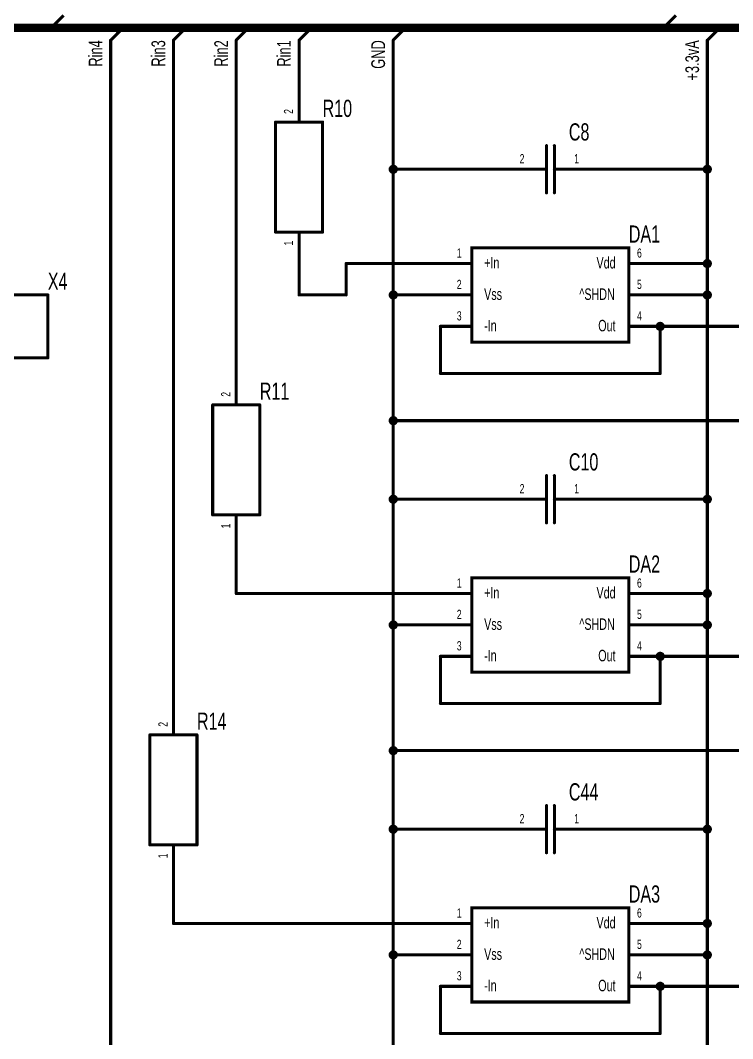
# Model space of a CAD drawing. Extents: x -4.5 to 18.4, y -0.7 to 15.5.
# Drawn here: x 3.612 to 5.881, y 2.314 to 5.554 of the extents above; entities that cross this region are included whole.
import ezdxf
from ezdxf.enums import TextEntityAlignment as Align

# ---------------------------------------------------------------- set-up
doc = ezdxf.new("R2010")
doc.units = 0
doc.header["$MEASUREMENT"] = 0
for name, color, linetype in [('Bus', 180, 'Continuous'), ('Element', 253, 'Continuous'), ('Net', 50, 'Continuous'), ('Pin', 50, 'Continuous')]:
    doc.layers.add(name, color=color, linetype=linetype)

msp = doc.modelspace()

# ---------------------------------------------------------------- linework, layer by layer
at = {"layer": 'Bus', "linetype": 'Continuous', "const_width": 0.0262}
msp.add_lwpolyline([(1, 5.5304), (7.55, 5.5304)], dxfattribs=at)
at = {"layer": 'Element', "linetype": 'Continuous', "const_width": 0.0049}
for points in [[(4.4225, 5.2304, 1), (4.4275, 5.2304, 1), (4.4225, 5.2304, 1)], [(4.4225, 5.2304, 1), (4.4275, 5.2304, 1), (4.4225, 5.2304, 1)], [(4.5725, 5.2304, 1), (4.5775, 5.2304, 1), (4.5725, 5.2304, 1)], [(4.5725, 5.2304, 1), (4.5775, 5.2304, 1), (4.5725, 5.2304, 1)], [(5.2855, 5.1554, 1), (5.2905, 5.1554, 1), (5.2855, 5.1554, 1)], [(5.3105, 5.1554, 1), (5.3155, 5.1554, 1), (5.3105, 5.1554, 1)], [(5.2475, 5.0804, 1), (5.2525, 5.0804, 1), (5.2475, 5.0804, 1)], [(5.2855, 5.0804, 1), (5.2905, 5.0804, 1), (5.2855, 5.0804, 1)], [(5.3105, 5.0804, 1), (5.3155, 5.0804, 1), (5.3105, 5.0804, 1)], [(5.3475, 5.0804, 1), (5.3525, 5.0804, 1), (5.3475, 5.0804, 1)], [(5.2855, 5.0054, 1), (5.2905, 5.0054, 1), (5.2855, 5.0054, 1)], [(5.3105, 5.0054, 1), (5.3155, 5.0054, 1), (5.3105, 5.0054, 1)], [(4.4225, 4.8804, 1), (4.4275, 4.8804, 1), (4.4225, 4.8804, 1)], [(4.4225, 4.8804, 1), (4.4275, 4.8804, 1), (4.4225, 4.8804, 1)], [(4.5725, 4.8804, 1), (4.5775, 4.8804, 1), (4.5725, 4.8804, 1)], [(4.5725, 4.8804, 1), (4.5775, 4.8804, 1), (4.5725, 4.8804, 1)], [(3.6975, 4.6804, 1), (3.7025, 4.6804, 1), (3.6975, 4.6804, 1)], [(3.6975, 4.6804, 1), (3.7025, 4.6804, 1), (3.6975, 4.6804, 1)], [(3.6975, 4.4804, 1), (3.7025, 4.4804, 1), (3.6975, 4.4804, 1)], [(3.6975, 4.4804, 1), (3.7025, 4.4804, 1), (3.6975, 4.4804, 1)], [(4.2225, 4.3304, 1), (4.2275, 4.3304, 1), (4.2225, 4.3304, 1)], [(4.2225, 4.3304, 1), (4.2275, 4.3304, 1), (4.2225, 4.3304, 1)], [(4.3725, 4.3304, 1), (4.3775, 4.3304, 1), (4.3725, 4.3304, 1)], [(4.3725, 4.3304, 1), (4.3775, 4.3304, 1), (4.3725, 4.3304, 1)], [(5.2855, 4.1054, 1), (5.2905, 4.1054, 1), (5.2855, 4.1054, 1)], [(5.3105, 4.1054, 1), (5.3155, 4.1054, 1), (5.3105, 4.1054, 1)], [(5.2475, 4.0304, 1), (5.2525, 4.0304, 1), (5.2475, 4.0304, 1)], [(5.2855, 4.0304, 1), (5.2905, 4.0304, 1), (5.2855, 4.0304, 1)], [(5.3105, 4.0304, 1), (5.3155, 4.0304, 1), (5.3105, 4.0304, 1)], [(5.3475, 4.0304, 1), (5.3525, 4.0304, 1), (5.3475, 4.0304, 1)], [(4.2225, 3.9804, 1), (4.2275, 3.9804, 1), (4.2225, 3.9804, 1)], [(4.2225, 3.9804, 1), (4.2275, 3.9804, 1), (4.2225, 3.9804, 1)], [(4.3725, 3.9804, 1), (4.3775, 3.9804, 1), (4.3725, 3.9804, 1)], [(4.3725, 3.9804, 1), (4.3775, 3.9804, 1), (4.3725, 3.9804, 1)], [(5.2855, 3.9554, 1), (5.2905, 3.9554, 1), (5.2855, 3.9554, 1)], [(5.3105, 3.9554, 1), (5.3155, 3.9554, 1), (5.3105, 3.9554, 1)], [(4.0225, 3.2804, 1), (4.0275, 3.2804, 1), (4.0225, 3.2804, 1)], [(4.0225, 3.2804, 1), (4.0275, 3.2804, 1), (4.0225, 3.2804, 1)], [(4.1725, 3.2804, 1), (4.1775, 3.2804, 1), (4.1725, 3.2804, 1)], [(4.1725, 3.2804, 1), (4.1775, 3.2804, 1), (4.1725, 3.2804, 1)], [(5.2855, 3.0554, 1), (5.2905, 3.0554, 1), (5.2855, 3.0554, 1)], [(5.3105, 3.0554, 1), (5.3155, 3.0554, 1), (5.3105, 3.0554, 1)], [(5.2475, 2.9804, 1), (5.2525, 2.9804, 1), (5.2475, 2.9804, 1)], [(5.2855, 2.9804, 1), (5.2905, 2.9804, 1), (5.2855, 2.9804, 1)], [(5.3105, 2.9804, 1), (5.3155, 2.9804, 1), (5.3105, 2.9804, 1)], [(5.3475, 2.9804, 1), (5.3525, 2.9804, 1), (5.3475, 2.9804, 1)], [(4.0225, 2.9304, 1), (4.0275, 2.9304, 1), (4.0225, 2.9304, 1)], [(4.0225, 2.9304, 1), (4.0275, 2.9304, 1), (4.0225, 2.9304, 1)], [(4.1725, 2.9304, 1), (4.1775, 2.9304, 1), (4.1725, 2.9304, 1)], [(4.1725, 2.9304, 1), (4.1775, 2.9304, 1), (4.1725, 2.9304, 1)], [(5.2855, 2.9054, 1), (5.2905, 2.9054, 1), (5.2855, 2.9054, 1)], [(5.3105, 2.9054, 1), (5.3155, 2.9054, 1), (5.3105, 2.9054, 1)]]:
    msp.add_lwpolyline(points, format="xyb", dxfattribs=at)
at = {"layer": 'Element', "linetype": 'Continuous', "const_width": 0.0098}
for points in [[(4.425, 5.2304), (4.425, 4.8804)], [(4.425, 5.2304), (4.575, 5.2304)], [(4.575, 5.2304), (4.575, 4.8804)], [(5.288, 5.1554), (5.288, 5.0054)], [(5.313, 5.1554), (5.313, 5.0054)], [(5.288, 5.0804), (5.25, 5.0804)], [(5.35, 5.0804), (5.313, 5.0804)], [(4.575, 4.8804), (4.425, 4.8804)], [(5.05, 4.8304), (5.55, 4.8304), (5.55, 4.5304), (5.05, 4.5304), (5.05, 4.8304)], [(3.7, 4.6804), (3.3, 4.6804)], [(3.7, 4.4804), (3.7, 4.6804)], [(3.3, 4.4804), (3.7, 4.4804)], [(4.225, 4.3304), (4.225, 3.9804)], [(4.225, 4.3304), (4.375, 4.3304)], [(4.375, 4.3304), (4.375, 3.9804)], [(5.288, 4.1054), (5.288, 3.9554)], [(5.313, 4.1054), (5.313, 3.9554)], [(5.288, 4.0304), (5.25, 4.0304)], [(5.35, 4.0304), (5.313, 4.0304)], [(4.375, 3.9804), (4.225, 3.9804)], [(5.05, 3.7804), (5.55, 3.7804), (5.55, 3.4804), (5.05, 3.4804), (5.05, 3.7804)], [(4.025, 3.2804), (4.025, 2.9304)], [(4.025, 3.2804), (4.175, 3.2804)], [(4.175, 3.2804), (4.175, 2.9304)], [(5.288, 3.0554), (5.288, 2.9054)], [(5.313, 3.0554), (5.313, 2.9054)], [(5.288, 2.9804), (5.25, 2.9804)], [(5.35, 2.9804), (5.313, 2.9804)], [(4.175, 2.9304), (4.025, 2.9304)], [(5.05, 2.7304), (5.55, 2.7304), (5.55, 2.4304), (5.05, 2.4304), (5.05, 2.7304)]]:
    msp.add_lwpolyline(points, dxfattribs=at)
at = {"layer": 'Net', "linetype": 'Continuous', "const_width": 0.0098}
for points in [[(3.75, 5.5697), (3.7106, 5.5304)], [(5.7, 5.5697), (5.6606, 5.5304)], [(3.9, 5.491), (3.9394, 5.5304)], [(4.1, 5.491), (4.1394, 5.5304)], [(4.3, 5.491), (4.3394, 5.5304)], [(4.5, 5.491), (4.5394, 5.5304)], [(4.8, 5.491), (4.8394, 5.5304)], [(5.8, 5.491), (5.8394, 5.5304)], [(3.9, 2.3804), (3.9, 5.491)], [(4.1, 3.4304), (4.1, 5.491)], [(4.3, 4.4804), (4.3, 5.491)], [(4.5, 5.3804), (4.5, 5.491)], [(4.8, 4.6804), (4.8, 5.491)], [(5.8, 5.0804), (5.8, 5.491)], [(4.7902, 5.0804), (4.7906, 5.0773), (4.792, 5.0746), (4.7942, 5.0724), (4.797, 5.071), (4.8, 5.0705), (4.803, 5.071), (4.8058, 5.0724), (4.808, 5.0746), (4.8094, 5.0773), (4.8098, 5.0804), (4.8094, 5.0834), (4.808, 5.0861), (4.8058, 5.0883), (4.803, 5.0897), (4.8, 5.0902), (4.797, 5.0897), (4.7942, 5.0883), (4.792, 5.0861), (4.7906, 5.0834), (4.7902, 5.0804)], [(5.7902, 5.0804), (5.7906, 5.0773), (5.792, 5.0746), (5.7942, 5.0724), (5.797, 5.071), (5.8, 5.0705), (5.803, 5.071), (5.8058, 5.0724), (5.808, 5.0746), (5.8094, 5.0773), (5.8098, 5.0804), (5.8094, 5.0834), (5.808, 5.0861), (5.8058, 5.0883), (5.803, 5.0897), (5.8, 5.0902), (5.797, 5.0897), (5.7942, 5.0883), (5.792, 5.0861), (5.7906, 5.0834), (5.7902, 5.0804)], [(5.1, 5.0804), (4.8, 5.0804)], [(5.8, 5.0804), (5.5, 5.0804)], [(5.8, 4.7804), (5.8, 5.0804)], [(4.95, 4.7804), (4.65, 4.7804)], [(4.65, 4.7804), (4.65, 4.6804)], [(5.8, 4.7804), (5.65, 4.7804)], [(5.7902, 4.7804), (5.7906, 4.7773), (5.792, 4.7746), (5.7942, 4.7724), (5.797, 4.771), (5.8, 4.7705), (5.803, 4.771), (5.8058, 4.7724), (5.808, 4.7746), (5.8094, 4.7773), (5.8098, 4.7804), (5.8094, 4.7834), (5.808, 4.7861), (5.8058, 4.7883), (5.803, 4.7897), (5.8, 4.7902), (5.797, 4.7897), (5.7942, 4.7883), (5.792, 4.7861), (5.7906, 4.7834), (5.7902, 4.7804)], [(5.8, 4.6804), (5.8, 4.7804)], [(4.5, 4.6804), (4.5, 4.7304)], [(4.65, 4.6804), (4.5, 4.6804)], [(4.7902, 4.6804), (4.7906, 4.6773), (4.792, 4.6746), (4.7942, 4.6724), (4.797, 4.671), (4.8, 4.6705), (4.803, 4.671), (4.8058, 4.6724), (4.808, 4.6746), (4.8094, 4.6773), (4.8098, 4.6804), (4.8094, 4.6834), (4.808, 4.6861), (4.8058, 4.6883), (4.803, 4.6897), (4.8, 4.6902), (4.797, 4.6897), (4.7942, 4.6883), (4.792, 4.6861), (4.7906, 4.6834), (4.7902, 4.6804)], [(4.95, 4.6804), (4.8, 4.6804)], [(4.8, 4.2804), (4.8, 4.6804)], [(5.65, 4.6804), (5.8, 4.6804)], [(5.7902, 4.6804), (5.7906, 4.6773), (5.792, 4.6746), (5.7942, 4.6724), (5.797, 4.671), (5.8, 4.6705), (5.803, 4.671), (5.8058, 4.6724), (5.808, 4.6746), (5.8094, 4.6773), (5.8098, 4.6804), (5.8094, 4.6834), (5.808, 4.6861), (5.8058, 4.6883), (5.803, 4.6897), (5.8, 4.6902), (5.797, 4.6897), (5.7942, 4.6883), (5.792, 4.6861), (5.7906, 4.6834), (5.7902, 4.6804)], [(5.8, 4.6804), (5.8, 4.0304)], [(4.95, 4.5804), (4.95, 4.4304)], [(5.6402, 4.5804), (5.6406, 4.5773), (5.642, 4.5746), (5.6442, 4.5724), (5.647, 4.571), (5.65, 4.5705), (5.653, 4.571), (5.6558, 4.5724), (5.658, 4.5746), (5.6594, 4.5773), (5.6598, 4.5804), (5.6594, 4.5834), (5.658, 4.5861), (5.6558, 4.5883), (5.653, 4.5897), (5.65, 4.5902), (5.647, 4.5897), (5.6442, 4.5883), (5.642, 4.5861), (5.6406, 4.5834), (5.6402, 4.5804)], [(5.65, 4.5804), (5.95, 4.5804)], [(5.65, 4.4304), (5.65, 4.5804)], [(4.95, 4.4304), (5.65, 4.4304)], [(4.7902, 4.2804), (4.7906, 4.2773), (4.792, 4.2746), (4.7942, 4.2724), (4.797, 4.271), (4.8, 4.2705), (4.803, 4.271), (4.8058, 4.2724), (4.808, 4.2746), (4.8094, 4.2773), (4.8098, 4.2804), (4.8094, 4.2834), (4.808, 4.2861), (4.8058, 4.2883), (4.803, 4.2897), (4.8, 4.2902), (4.797, 4.2897), (4.7942, 4.2883), (4.792, 4.2861), (4.7906, 4.2834), (4.7902, 4.2804)], [(6.65, 4.2804), (4.8, 4.2804)], [(4.8, 3.6304), (4.8, 4.2804)], [(4.7902, 4.0304), (4.7906, 4.0273), (4.792, 4.0246), (4.7942, 4.0224), (4.797, 4.021), (4.8, 4.0205), (4.803, 4.021), (4.8058, 4.0224), (4.808, 4.0246), (4.8094, 4.0273), (4.8098, 4.0304), (4.8094, 4.0334), (4.808, 4.0361), (4.8058, 4.0383), (4.803, 4.0397), (4.8, 4.0402), (4.797, 4.0397), (4.7942, 4.0383), (4.792, 4.0361), (4.7906, 4.0334), (4.7902, 4.0304)], [(5.1, 4.0304), (4.8, 4.0304)], [(5.8, 4.0304), (5.5, 4.0304)], [(5.7902, 4.0304), (5.7906, 4.0273), (5.792, 4.0246), (5.7942, 4.0224), (5.797, 4.021), (5.8, 4.0205), (5.803, 4.021), (5.8058, 4.0224), (5.808, 4.0246), (5.8094, 4.0273), (5.8098, 4.0304), (5.8094, 4.0334), (5.808, 4.0361), (5.8058, 4.0383), (5.803, 4.0397), (5.8, 4.0402), (5.797, 4.0397), (5.7942, 4.0383), (5.792, 4.0361), (5.7906, 4.0334), (5.7902, 4.0304)], [(5.8, 3.7304), (5.8, 4.0304)], [(4.3, 3.7304), (4.3, 3.8304)], [(4.95, 3.7304), (4.3, 3.7304)], [(5.8, 3.7304), (5.65, 3.7304)], [(5.7902, 3.7304), (5.7906, 3.7273), (5.792, 3.7246), (5.7942, 3.7224), (5.797, 3.721), (5.8, 3.7205), (5.803, 3.721), (5.8058, 3.7224), (5.808, 3.7246), (5.8094, 3.7273), (5.8098, 3.7304), (5.8094, 3.7334), (5.808, 3.7361), (5.8058, 3.7383), (5.803, 3.7397), (5.8, 3.7402), (5.797, 3.7397), (5.7942, 3.7383), (5.792, 3.7361), (5.7906, 3.7334), (5.7902, 3.7304)], [(5.8, 3.6304), (5.8, 3.7304)], [(4.7902, 3.6304), (4.7906, 3.6273), (4.792, 3.6246), (4.7942, 3.6224), (4.797, 3.621), (4.8, 3.6205), (4.803, 3.621), (4.8058, 3.6224), (4.808, 3.6246), (4.8094, 3.6273), (4.8098, 3.6304), (4.8094, 3.6334), (4.808, 3.6361), (4.8058, 3.6383), (4.803, 3.6397), (4.8, 3.6402), (4.797, 3.6397), (4.7942, 3.6383), (4.792, 3.6361), (4.7906, 3.6334), (4.7902, 3.6304)], [(4.95, 3.6304), (4.8, 3.6304)], [(4.8, 3.2304), (4.8, 3.6304)], [(5.65, 3.6304), (5.8, 3.6304)], [(5.7902, 3.6304), (5.7906, 3.6273), (5.792, 3.6246), (5.7942, 3.6224), (5.797, 3.621), (5.8, 3.6205), (5.803, 3.621), (5.8058, 3.6224), (5.808, 3.6246), (5.8094, 3.6273), (5.8098, 3.6304), (5.8094, 3.6334), (5.808, 3.6361), (5.8058, 3.6383), (5.803, 3.6397), (5.8, 3.6402), (5.797, 3.6397), (5.7942, 3.6383), (5.792, 3.6361), (5.7906, 3.6334), (5.7902, 3.6304)], [(5.8, 2.9804), (5.8, 3.6304)], [(4.95, 3.5304), (4.95, 3.3804)], [(5.6402, 3.5304), (5.6406, 3.5273), (5.642, 3.5246), (5.6442, 3.5224), (5.647, 3.521), (5.65, 3.5205), (5.653, 3.521), (5.6558, 3.5224), (5.658, 3.5246), (5.6594, 3.5273), (5.6598, 3.5304), (5.6594, 3.5334), (5.658, 3.5361), (5.6558, 3.5383), (5.653, 3.5397), (5.65, 3.5402), (5.647, 3.5397), (5.6442, 3.5383), (5.642, 3.5361), (5.6406, 3.5334), (5.6402, 3.5304)], [(5.65, 3.5304), (5.95, 3.5304)], [(5.65, 3.3804), (5.65, 3.5304)], [(4.95, 3.3804), (5.65, 3.3804)], [(4.7902, 3.2304), (4.7906, 3.2273), (4.792, 3.2246), (4.7942, 3.2224), (4.797, 3.221), (4.8, 3.2205), (4.803, 3.221), (4.8058, 3.2224), (4.808, 3.2246), (4.8094, 3.2273), (4.8098, 3.2304), (4.8094, 3.2334), (4.808, 3.2361), (4.8058, 3.2383), (4.803, 3.2397), (4.8, 3.2402), (4.797, 3.2397), (4.7942, 3.2383), (4.792, 3.2361), (4.7906, 3.2334), (4.7902, 3.2304)], [(6.65, 3.2304), (4.8, 3.2304)], [(4.8, 2.5804), (4.8, 3.2304)], [(4.7902, 2.9804), (4.7906, 2.9773), (4.792, 2.9746), (4.7942, 2.9724), (4.797, 2.971), (4.8, 2.9705), (4.803, 2.971), (4.8058, 2.9724), (4.808, 2.9746), (4.8094, 2.9773), (4.8098, 2.9804), (4.8094, 2.9834), (4.808, 2.9861), (4.8058, 2.9883), (4.803, 2.9897), (4.8, 2.9902), (4.797, 2.9897), (4.7942, 2.9883), (4.792, 2.9861), (4.7906, 2.9834), (4.7902, 2.9804)], [(5.1, 2.9804), (4.8, 2.9804)], [(5.8, 2.9804), (5.5, 2.9804)], [(5.7902, 2.9804), (5.7906, 2.9773), (5.792, 2.9746), (5.7942, 2.9724), (5.797, 2.971), (5.8, 2.9705), (5.803, 2.971), (5.8058, 2.9724), (5.808, 2.9746), (5.8094, 2.9773), (5.8098, 2.9804), (5.8094, 2.9834), (5.808, 2.9861), (5.8058, 2.9883), (5.803, 2.9897), (5.8, 2.9902), (5.797, 2.9897), (5.7942, 2.9883), (5.792, 2.9861), (5.7906, 2.9834), (5.7902, 2.9804)], [(5.8, 2.6804), (5.8, 2.9804)], [(4.1, 2.6804), (4.1, 2.7804)], [(5.7902, 2.6804), (5.7906, 2.6773), (5.792, 2.6746), (5.7942, 2.6724), (5.797, 2.671), (5.8, 2.6705), (5.803, 2.671), (5.8058, 2.6724), (5.808, 2.6746), (5.8094, 2.6773), (5.8098, 2.6804), (5.8094, 2.6834), (5.808, 2.6861), (5.8058, 2.6883), (5.803, 2.6897), (5.8, 2.6902), (5.797, 2.6897), (5.7942, 2.6883), (5.792, 2.6861), (5.7906, 2.6834), (5.7902, 2.6804)], [(4.95, 2.6804), (4.1, 2.6804)], [(5.8, 2.6804), (5.65, 2.6804)], [(5.8, 2.5804), (5.8, 2.6804)], [(4.7902, 2.5804), (4.7906, 2.5773), (4.792, 2.5746), (4.7942, 2.5724), (4.797, 2.571), (4.8, 2.5705), (4.803, 2.571), (4.8058, 2.5724), (4.808, 2.5746), (4.8094, 2.5773), (4.8098, 2.5804), (4.8094, 2.5834), (4.808, 2.5861), (4.8058, 2.5883), (4.803, 2.5897), (4.8, 2.5902), (4.797, 2.5897), (4.7942, 2.5883), (4.792, 2.5861), (4.7906, 2.5834), (4.7902, 2.5804)], [(5.7902, 2.5804), (5.7906, 2.5773), (5.792, 2.5746), (5.7942, 2.5724), (5.797, 2.571), (5.8, 2.5705), (5.803, 2.571), (5.8058, 2.5724), (5.808, 2.5746), (5.8094, 2.5773), (5.8098, 2.5804), (5.8094, 2.5834), (5.808, 2.5861), (5.8058, 2.5883), (5.803, 2.5897), (5.8, 2.5902), (5.797, 2.5897), (5.7942, 2.5883), (5.792, 2.5861), (5.7906, 2.5834), (5.7902, 2.5804)], [(4.95, 2.5804), (4.8, 2.5804)], [(4.8, 2.1804), (4.8, 2.5804)], [(5.65, 2.5804), (5.8, 2.5804)], [(5.8, 2.5804), (5.8, 1.9304)], [(5.6402, 2.4804), (5.6406, 2.4773), (5.642, 2.4746), (5.6442, 2.4724), (5.647, 2.471), (5.65, 2.4705), (5.653, 2.471), (5.6558, 2.4724), (5.658, 2.4746), (5.6594, 2.4773), (5.6598, 2.4804), (5.6594, 2.4834), (5.658, 2.4861), (5.6558, 2.4883), (5.653, 2.4897), (5.65, 2.4902), (5.647, 2.4897), (5.6442, 2.4883), (5.642, 2.4861), (5.6406, 2.4834), (5.6402, 2.4804)], [(4.95, 2.4804), (4.95, 2.3304)], [(5.65, 2.4804), (5.95, 2.4804)], [(5.65, 2.3304), (5.65, 2.4804)], [(4.95, 2.3304), (5.65, 2.3304)]]:
    msp.add_lwpolyline(points, dxfattribs=at)
at = {"layer": 'Net', "linetype": 'Continuous', "const_width": 0.0049}
for points in [[(3.7082, 5.5304, 1), (3.7131, 5.5304, 1), (3.7082, 5.5304, 1)], [(3.9369, 5.5304, 1), (3.9418, 5.5304, 1), (3.9369, 5.5304, 1)], [(4.1369, 5.5304, 1), (4.1418, 5.5304, 1), (4.1369, 5.5304, 1)], [(4.3369, 5.5304, 1), (4.3418, 5.5304, 1), (4.3369, 5.5304, 1)], [(4.5369, 5.5304, 1), (4.5418, 5.5304, 1), (4.5369, 5.5304, 1)], [(4.8369, 5.5304, 1), (4.8418, 5.5304, 1), (4.8369, 5.5304, 1)], [(5.6582, 5.5304, 1), (5.6631, 5.5304, 1), (5.6582, 5.5304, 1)], [(5.8369, 5.5304, 1), (5.8418, 5.5304, 1), (5.8369, 5.5304, 1)], [(3.8975, 5.491, 1), (3.9025, 5.491, 1), (3.8975, 5.491, 1)], [(3.8975, 5.491, 1), (3.9025, 5.491, 1), (3.8975, 5.491, 1)], [(4.0975, 5.491, 1), (4.1025, 5.491, 1), (4.0975, 5.491, 1)], [(4.0975, 5.491, 1), (4.1025, 5.491, 1), (4.0975, 5.491, 1)], [(4.2975, 5.491, 1), (4.3025, 5.491, 1), (4.2975, 5.491, 1)], [(4.2975, 5.491, 1), (4.3025, 5.491, 1), (4.2975, 5.491, 1)], [(4.4975, 5.491, 1), (4.5025, 5.491, 1), (4.4975, 5.491, 1)], [(4.4975, 5.491, 1), (4.5025, 5.491, 1), (4.4975, 5.491, 1)], [(4.7975, 5.491, 1), (4.8025, 5.491, 1), (4.7975, 5.491, 1)], [(4.7975, 5.491, 1), (4.8025, 5.491, 1), (4.7975, 5.491, 1)], [(5.7975, 5.491, 1), (5.8025, 5.491, 1), (5.7975, 5.491, 1)], [(5.7975, 5.491, 1), (5.8025, 5.491, 1), (5.7975, 5.491, 1)], [(4.4975, 5.3804, 1), (4.5025, 5.3804, 1), (4.4975, 5.3804, 1)], [(4.7877, 5.0804, 1), (4.7926, 5.0804, 1), (4.7877, 5.0804, 1)], [(4.7975, 5.0804, 1), (4.8025, 5.0804, 1), (4.7975, 5.0804, 1)], [(5.0975, 5.0804, 1), (5.1025, 5.0804, 1), (5.0975, 5.0804, 1)], [(5.4975, 5.0804, 1), (5.5025, 5.0804, 1), (5.4975, 5.0804, 1)], [(5.7877, 5.0804, 1), (5.7926, 5.0804, 1), (5.7877, 5.0804, 1)], [(5.7975, 5.0804, 1), (5.8025, 5.0804, 1), (5.7975, 5.0804, 1)], [(5.7975, 5.0804, 1), (5.8025, 5.0804, 1), (5.7975, 5.0804, 1)], [(5.7975, 5.0804, 1), (5.8025, 5.0804, 1), (5.7975, 5.0804, 1)], [(4.6475, 4.7804, 1), (4.6525, 4.7804, 1), (4.6475, 4.7804, 1)], [(4.6475, 4.7804, 1), (4.6525, 4.7804, 1), (4.6475, 4.7804, 1)], [(4.9475, 4.7804, 1), (4.9525, 4.7804, 1), (4.9475, 4.7804, 1)], [(5.6475, 4.7804, 1), (5.6525, 4.7804, 1), (5.6475, 4.7804, 1)], [(5.7877, 4.7804, 1), (5.7926, 4.7804, 1), (5.7877, 4.7804, 1)], [(5.7975, 4.7804, 1), (5.8025, 4.7804, 1), (5.7975, 4.7804, 1)], [(5.7975, 4.7804, 1), (5.8025, 4.7804, 1), (5.7975, 4.7804, 1)], [(5.7975, 4.7804, 1), (5.8025, 4.7804, 1), (5.7975, 4.7804, 1)], [(4.4975, 4.7304, 1), (4.5025, 4.7304, 1), (4.4975, 4.7304, 1)], [(4.4975, 4.6804, 1), (4.5025, 4.6804, 1), (4.4975, 4.6804, 1)], [(4.4975, 4.6804, 1), (4.5025, 4.6804, 1), (4.4975, 4.6804, 1)], [(4.6475, 4.6804, 1), (4.6525, 4.6804, 1), (4.6475, 4.6804, 1)], [(4.6475, 4.6804, 1), (4.6525, 4.6804, 1), (4.6475, 4.6804, 1)], [(4.7877, 4.6804, 1), (4.7926, 4.6804, 1), (4.7877, 4.6804, 1)], [(4.7975, 4.6804, 1), (4.8025, 4.6804, 1), (4.7975, 4.6804, 1)], [(4.7975, 4.6804, 1), (4.8025, 4.6804, 1), (4.7975, 4.6804, 1)], [(4.7975, 4.6804, 1), (4.8025, 4.6804, 1), (4.7975, 4.6804, 1)], [(4.9475, 4.6804, 1), (4.9525, 4.6804, 1), (4.9475, 4.6804, 1)], [(5.6475, 4.6804, 1), (5.6525, 4.6804, 1), (5.6475, 4.6804, 1)], [(5.7877, 4.6804, 1), (5.7926, 4.6804, 1), (5.7877, 4.6804, 1)], [(5.7975, 4.6804, 1), (5.8025, 4.6804, 1), (5.7975, 4.6804, 1)], [(5.7975, 4.6804, 1), (5.8025, 4.6804, 1), (5.7975, 4.6804, 1)], [(5.7975, 4.6804, 1), (5.8025, 4.6804, 1), (5.7975, 4.6804, 1)], [(4.9475, 4.5804, 1), (4.9525, 4.5804, 1), (4.9475, 4.5804, 1)], [(5.6377, 4.5804, 1), (5.6426, 4.5804, 1), (5.6377, 4.5804, 1)], [(5.6475, 4.5804, 1), (5.6525, 4.5804, 1), (5.6475, 4.5804, 1)], [(5.6475, 4.5804, 1), (5.6525, 4.5804, 1), (5.6475, 4.5804, 1)], [(4.2975, 4.4804, 1), (4.3025, 4.4804, 1), (4.2975, 4.4804, 1)], [(4.9475, 4.4304, 1), (4.9525, 4.4304, 1), (4.9475, 4.4304, 1)], [(4.9475, 4.4304, 1), (4.9525, 4.4304, 1), (4.9475, 4.4304, 1)], [(5.6475, 4.4304, 1), (5.6525, 4.4304, 1), (5.6475, 4.4304, 1)], [(5.6475, 4.4304, 1), (5.6525, 4.4304, 1), (5.6475, 4.4304, 1)], [(4.7877, 4.2804, 1), (4.7926, 4.2804, 1), (4.7877, 4.2804, 1)], [(4.7975, 4.2804, 1), (4.8025, 4.2804, 1), (4.7975, 4.2804, 1)], [(4.7975, 4.2804, 1), (4.8025, 4.2804, 1), (4.7975, 4.2804, 1)], [(4.7975, 4.2804, 1), (4.8025, 4.2804, 1), (4.7975, 4.2804, 1)], [(4.7877, 4.0304, 1), (4.7926, 4.0304, 1), (4.7877, 4.0304, 1)], [(4.7975, 4.0304, 1), (4.8025, 4.0304, 1), (4.7975, 4.0304, 1)], [(5.0975, 4.0304, 1), (5.1025, 4.0304, 1), (5.0975, 4.0304, 1)], [(5.4975, 4.0304, 1), (5.5025, 4.0304, 1), (5.4975, 4.0304, 1)], [(5.7877, 4.0304, 1), (5.7926, 4.0304, 1), (5.7877, 4.0304, 1)], [(5.7975, 4.0304, 1), (5.8025, 4.0304, 1), (5.7975, 4.0304, 1)], [(5.7975, 4.0304, 1), (5.8025, 4.0304, 1), (5.7975, 4.0304, 1)], [(5.7975, 4.0304, 1), (5.8025, 4.0304, 1), (5.7975, 4.0304, 1)], [(4.2975, 3.8304, 1), (4.3025, 3.8304, 1), (4.2975, 3.8304, 1)], [(4.2975, 3.7304, 1), (4.3025, 3.7304, 1), (4.2975, 3.7304, 1)], [(4.2975, 3.7304, 1), (4.3025, 3.7304, 1), (4.2975, 3.7304, 1)], [(4.9475, 3.7304, 1), (4.9525, 3.7304, 1), (4.9475, 3.7304, 1)], [(5.6475, 3.7304, 1), (5.6525, 3.7304, 1), (5.6475, 3.7304, 1)], [(5.7877, 3.7304, 1), (5.7926, 3.7304, 1), (5.7877, 3.7304, 1)], [(5.7975, 3.7304, 1), (5.8025, 3.7304, 1), (5.7975, 3.7304, 1)], [(5.7975, 3.7304, 1), (5.8025, 3.7304, 1), (5.7975, 3.7304, 1)], [(5.7975, 3.7304, 1), (5.8025, 3.7304, 1), (5.7975, 3.7304, 1)], [(4.7877, 3.6304, 1), (4.7926, 3.6304, 1), (4.7877, 3.6304, 1)], [(4.7975, 3.6304, 1), (4.8025, 3.6304, 1), (4.7975, 3.6304, 1)], [(4.7975, 3.6304, 1), (4.8025, 3.6304, 1), (4.7975, 3.6304, 1)], [(4.7975, 3.6304, 1), (4.8025, 3.6304, 1), (4.7975, 3.6304, 1)], [(4.9475, 3.6304, 1), (4.9525, 3.6304, 1), (4.9475, 3.6304, 1)], [(5.6475, 3.6304, 1), (5.6525, 3.6304, 1), (5.6475, 3.6304, 1)], [(5.7877, 3.6304, 1), (5.7926, 3.6304, 1), (5.7877, 3.6304, 1)], [(5.7975, 3.6304, 1), (5.8025, 3.6304, 1), (5.7975, 3.6304, 1)], [(5.7975, 3.6304, 1), (5.8025, 3.6304, 1), (5.7975, 3.6304, 1)], [(5.7975, 3.6304, 1), (5.8025, 3.6304, 1), (5.7975, 3.6304, 1)], [(4.9475, 3.5304, 1), (4.9525, 3.5304, 1), (4.9475, 3.5304, 1)], [(5.6377, 3.5304, 1), (5.6426, 3.5304, 1), (5.6377, 3.5304, 1)], [(5.6475, 3.5304, 1), (5.6525, 3.5304, 1), (5.6475, 3.5304, 1)], [(5.6475, 3.5304, 1), (5.6525, 3.5304, 1), (5.6475, 3.5304, 1)], [(4.0975, 3.4304, 1), (4.1025, 3.4304, 1), (4.0975, 3.4304, 1)], [(4.9475, 3.3804, 1), (4.9525, 3.3804, 1), (4.9475, 3.3804, 1)], [(4.9475, 3.3804, 1), (4.9525, 3.3804, 1), (4.9475, 3.3804, 1)], [(5.6475, 3.3804, 1), (5.6525, 3.3804, 1), (5.6475, 3.3804, 1)], [(5.6475, 3.3804, 1), (5.6525, 3.3804, 1), (5.6475, 3.3804, 1)], [(4.7877, 3.2304, 1), (4.7926, 3.2304, 1), (4.7877, 3.2304, 1)], [(4.7975, 3.2304, 1), (4.8025, 3.2304, 1), (4.7975, 3.2304, 1)], [(4.7975, 3.2304, 1), (4.8025, 3.2304, 1), (4.7975, 3.2304, 1)], [(4.7975, 3.2304, 1), (4.8025, 3.2304, 1), (4.7975, 3.2304, 1)], [(4.7877, 2.9804, 1), (4.7926, 2.9804, 1), (4.7877, 2.9804, 1)], [(4.7975, 2.9804, 1), (4.8025, 2.9804, 1), (4.7975, 2.9804, 1)], [(5.0975, 2.9804, 1), (5.1025, 2.9804, 1), (5.0975, 2.9804, 1)], [(5.4975, 2.9804, 1), (5.5025, 2.9804, 1), (5.4975, 2.9804, 1)], [(5.7877, 2.9804, 1), (5.7926, 2.9804, 1), (5.7877, 2.9804, 1)], [(5.7975, 2.9804, 1), (5.8025, 2.9804, 1), (5.7975, 2.9804, 1)], [(5.7975, 2.9804, 1), (5.8025, 2.9804, 1), (5.7975, 2.9804, 1)], [(5.7975, 2.9804, 1), (5.8025, 2.9804, 1), (5.7975, 2.9804, 1)], [(4.0975, 2.7804, 1), (4.1025, 2.7804, 1), (4.0975, 2.7804, 1)], [(4.0975, 2.6804, 1), (4.1025, 2.6804, 1), (4.0975, 2.6804, 1)], [(4.0975, 2.6804, 1), (4.1025, 2.6804, 1), (4.0975, 2.6804, 1)], [(4.9475, 2.6804, 1), (4.9525, 2.6804, 1), (4.9475, 2.6804, 1)], [(5.6475, 2.6804, 1), (5.6525, 2.6804, 1), (5.6475, 2.6804, 1)], [(5.7877, 2.6804, 1), (5.7926, 2.6804, 1), (5.7877, 2.6804, 1)], [(5.7975, 2.6804, 1), (5.8025, 2.6804, 1), (5.7975, 2.6804, 1)], [(5.7975, 2.6804, 1), (5.8025, 2.6804, 1), (5.7975, 2.6804, 1)], [(5.7975, 2.6804, 1), (5.8025, 2.6804, 1), (5.7975, 2.6804, 1)], [(4.7877, 2.5804, 1), (4.7926, 2.5804, 1), (4.7877, 2.5804, 1)], [(4.7975, 2.5804, 1), (4.8025, 2.5804, 1), (4.7975, 2.5804, 1)], [(4.7975, 2.5804, 1), (4.8025, 2.5804, 1), (4.7975, 2.5804, 1)], [(4.7975, 2.5804, 1), (4.8025, 2.5804, 1), (4.7975, 2.5804, 1)], [(4.9475, 2.5804, 1), (4.9525, 2.5804, 1), (4.9475, 2.5804, 1)], [(5.6475, 2.5804, 1), (5.6525, 2.5804, 1), (5.6475, 2.5804, 1)], [(5.7877, 2.5804, 1), (5.7926, 2.5804, 1), (5.7877, 2.5804, 1)], [(5.7975, 2.5804, 1), (5.8025, 2.5804, 1), (5.7975, 2.5804, 1)], [(5.7975, 2.5804, 1), (5.8025, 2.5804, 1), (5.7975, 2.5804, 1)], [(5.7975, 2.5804, 1), (5.8025, 2.5804, 1), (5.7975, 2.5804, 1)], [(4.9475, 2.4804, 1), (4.9525, 2.4804, 1), (4.9475, 2.4804, 1)], [(5.6377, 2.4804, 1), (5.6426, 2.4804, 1), (5.6377, 2.4804, 1)], [(5.6475, 2.4804, 1), (5.6525, 2.4804, 1), (5.6475, 2.4804, 1)], [(5.6475, 2.4804, 1), (5.6525, 2.4804, 1), (5.6475, 2.4804, 1)], [(3.8975, 2.3804, 1), (3.9025, 2.3804, 1), (3.8975, 2.3804, 1)], [(4.9475, 2.3304, 1), (4.9525, 2.3304, 1), (4.9475, 2.3304, 1)], [(4.9475, 2.3304, 1), (4.9525, 2.3304, 1), (4.9475, 2.3304, 1)], [(5.6475, 2.3304, 1), (5.6525, 2.3304, 1), (5.6475, 2.3304, 1)], [(5.6475, 2.3304, 1), (5.6525, 2.3304, 1), (5.6475, 2.3304, 1)]]:
    msp.add_lwpolyline(points, format="xyb", dxfattribs=at)
at = {"layer": 'Pin', "linetype": 'Continuous', "const_width": 0.0049}
for points in [[(4.4975, 5.3804, 1), (4.5025, 5.3804, 1), (4.4975, 5.3804, 1)], [(4.4975, 5.2304, 1), (4.5025, 5.2304, 1), (4.4975, 5.2304, 1)], [(5.0975, 5.0804, 1), (5.1025, 5.0804, 1), (5.0975, 5.0804, 1)], [(5.2475, 5.0804, 1), (5.2525, 5.0804, 1), (5.2475, 5.0804, 1)], [(5.3475, 5.0804, 1), (5.3525, 5.0804, 1), (5.3475, 5.0804, 1)], [(5.4975, 5.0804, 1), (5.5025, 5.0804, 1), (5.4975, 5.0804, 1)], [(4.4975, 4.8804, 1), (4.5025, 4.8804, 1), (4.4975, 4.8804, 1)], [(4.9475, 4.7804, 1), (4.9525, 4.7804, 1), (4.9475, 4.7804, 1)], [(5.0475, 4.7804, 1), (5.0525, 4.7804, 1), (5.0475, 4.7804, 1)], [(5.5475, 4.7804, 1), (5.5525, 4.7804, 1), (5.5475, 4.7804, 1)], [(5.6475, 4.7804, 1), (5.6525, 4.7804, 1), (5.6475, 4.7804, 1)], [(4.4975, 4.7304, 1), (4.5025, 4.7304, 1), (4.4975, 4.7304, 1)], [(4.9475, 4.6804, 1), (4.9525, 4.6804, 1), (4.9475, 4.6804, 1)], [(5.0475, 4.6804, 1), (5.0525, 4.6804, 1), (5.0475, 4.6804, 1)], [(5.5475, 4.6804, 1), (5.5525, 4.6804, 1), (5.5475, 4.6804, 1)], [(5.6475, 4.6804, 1), (5.6525, 4.6804, 1), (5.6475, 4.6804, 1)], [(4.9475, 4.5804, 1), (4.9525, 4.5804, 1), (4.9475, 4.5804, 1)], [(5.0475, 4.5804, 1), (5.0525, 4.5804, 1), (5.0475, 4.5804, 1)], [(5.5475, 4.5804, 1), (5.5525, 4.5804, 1), (5.5475, 4.5804, 1)], [(5.6475, 4.5804, 1), (5.6525, 4.5804, 1), (5.6475, 4.5804, 1)], [(4.2975, 4.4804, 1), (4.3025, 4.4804, 1), (4.2975, 4.4804, 1)], [(4.2975, 4.3304, 1), (4.3025, 4.3304, 1), (4.2975, 4.3304, 1)], [(5.0975, 4.0304, 1), (5.1025, 4.0304, 1), (5.0975, 4.0304, 1)], [(5.2475, 4.0304, 1), (5.2525, 4.0304, 1), (5.2475, 4.0304, 1)], [(5.3475, 4.0304, 1), (5.3525, 4.0304, 1), (5.3475, 4.0304, 1)], [(5.4975, 4.0304, 1), (5.5025, 4.0304, 1), (5.4975, 4.0304, 1)], [(4.2975, 3.9804, 1), (4.3025, 3.9804, 1), (4.2975, 3.9804, 1)], [(4.2975, 3.8304, 1), (4.3025, 3.8304, 1), (4.2975, 3.8304, 1)], [(4.9475, 3.7304, 1), (4.9525, 3.7304, 1), (4.9475, 3.7304, 1)], [(5.0475, 3.7304, 1), (5.0525, 3.7304, 1), (5.0475, 3.7304, 1)], [(5.5475, 3.7304, 1), (5.5525, 3.7304, 1), (5.5475, 3.7304, 1)], [(5.6475, 3.7304, 1), (5.6525, 3.7304, 1), (5.6475, 3.7304, 1)], [(4.9475, 3.6304, 1), (4.9525, 3.6304, 1), (4.9475, 3.6304, 1)], [(5.0475, 3.6304, 1), (5.0525, 3.6304, 1), (5.0475, 3.6304, 1)], [(5.5475, 3.6304, 1), (5.5525, 3.6304, 1), (5.5475, 3.6304, 1)], [(5.6475, 3.6304, 1), (5.6525, 3.6304, 1), (5.6475, 3.6304, 1)], [(4.9475, 3.5304, 1), (4.9525, 3.5304, 1), (4.9475, 3.5304, 1)], [(5.0475, 3.5304, 1), (5.0525, 3.5304, 1), (5.0475, 3.5304, 1)], [(5.5475, 3.5304, 1), (5.5525, 3.5304, 1), (5.5475, 3.5304, 1)], [(5.6475, 3.5304, 1), (5.6525, 3.5304, 1), (5.6475, 3.5304, 1)], [(4.0975, 3.4304, 1), (4.1025, 3.4304, 1), (4.0975, 3.4304, 1)], [(4.0975, 3.2804, 1), (4.1025, 3.2804, 1), (4.0975, 3.2804, 1)], [(5.0975, 2.9804, 1), (5.1025, 2.9804, 1), (5.0975, 2.9804, 1)], [(5.2475, 2.9804, 1), (5.2525, 2.9804, 1), (5.2475, 2.9804, 1)], [(5.3475, 2.9804, 1), (5.3525, 2.9804, 1), (5.3475, 2.9804, 1)], [(5.4975, 2.9804, 1), (5.5025, 2.9804, 1), (5.4975, 2.9804, 1)], [(4.0975, 2.9304, 1), (4.1025, 2.9304, 1), (4.0975, 2.9304, 1)], [(4.0975, 2.7804, 1), (4.1025, 2.7804, 1), (4.0975, 2.7804, 1)], [(4.9475, 2.6804, 1), (4.9525, 2.6804, 1), (4.9475, 2.6804, 1)], [(5.0475, 2.6804, 1), (5.0525, 2.6804, 1), (5.0475, 2.6804, 1)], [(5.5475, 2.6804, 1), (5.5525, 2.6804, 1), (5.5475, 2.6804, 1)], [(5.6475, 2.6804, 1), (5.6525, 2.6804, 1), (5.6475, 2.6804, 1)], [(4.9475, 2.5804, 1), (4.9525, 2.5804, 1), (4.9475, 2.5804, 1)], [(5.0475, 2.5804, 1), (5.0525, 2.5804, 1), (5.0475, 2.5804, 1)], [(5.5475, 2.5804, 1), (5.5525, 2.5804, 1), (5.5475, 2.5804, 1)], [(5.6475, 2.5804, 1), (5.6525, 2.5804, 1), (5.6475, 2.5804, 1)], [(4.9475, 2.4804, 1), (4.9525, 2.4804, 1), (4.9475, 2.4804, 1)], [(5.0475, 2.4804, 1), (5.0525, 2.4804, 1), (5.0475, 2.4804, 1)], [(5.5475, 2.4804, 1), (5.5525, 2.4804, 1), (5.5475, 2.4804, 1)], [(5.6475, 2.4804, 1), (5.6525, 2.4804, 1), (5.6475, 2.4804, 1)], [(3.8975, 2.3804, 1), (3.9025, 2.3804, 1), (3.8975, 2.3804, 1)]]:
    msp.add_lwpolyline(points, format="xyb", dxfattribs=at)
at = {"layer": 'Pin', "linetype": 'Continuous', "const_width": 0.0098}
for points in [[(4.5, 5.2304), (4.5, 5.3804)], [(5.25, 5.0804), (5.1, 5.0804)], [(5.35, 5.0804), (5.5, 5.0804)], [(4.5, 4.8804), (4.5, 4.7304)], [(5.05, 4.7804), (4.95, 4.7804)], [(5.55, 4.7804), (5.65, 4.7804)], [(5.05, 4.6804), (4.95, 4.6804)], [(5.55, 4.6804), (5.65, 4.6804)], [(5.05, 4.5804), (4.95, 4.5804)], [(5.55, 4.5804), (5.65, 4.5804)], [(4.3, 4.3304), (4.3, 4.4804)], [(5.25, 4.0304), (5.1, 4.0304)], [(5.35, 4.0304), (5.5, 4.0304)], [(4.3, 3.9804), (4.3, 3.8304)], [(5.05, 3.7304), (4.95, 3.7304)], [(5.55, 3.7304), (5.65, 3.7304)], [(5.05, 3.6304), (4.95, 3.6304)], [(5.55, 3.6304), (5.65, 3.6304)], [(5.05, 3.5304), (4.95, 3.5304)], [(5.55, 3.5304), (5.65, 3.5304)], [(4.1, 3.2804), (4.1, 3.4304)], [(5.25, 2.9804), (5.1, 2.9804)], [(5.35, 2.9804), (5.5, 2.9804)], [(4.1, 2.9304), (4.1, 2.7804)], [(5.05, 2.6804), (4.95, 2.6804)], [(5.55, 2.6804), (5.65, 2.6804)], [(5.05, 2.5804), (4.95, 2.5804)], [(5.55, 2.5804), (5.65, 2.5804)], [(5.05, 2.4804), (4.95, 2.4804)], [(5.55, 2.4804), (5.65, 2.4804)], [(3.9, 2.2304), (3.9, 2.3804)]]:
    msp.add_lwpolyline(points, dxfattribs=at)

# ---------------------------------------------------------------- texts
at = {"layer": 'Element', "width": 0.7}
for s, p in [('R10', (4.575, 5.2304)), ('C8', (5.3591, 5.1554)), ('DA1', (5.55, 4.8304)), ('X4', (3.7, 4.6804)), ('R11', (4.375, 4.3304)), ('C10', (5.3591, 4.1054)), ('DA2', (5.55, 3.7804)), ('R14', (4.175, 3.2804)), ('C44', (5.3591, 3.0554)), ('DA3', (5.55, 2.7304))]:
    msp.add_text(s, height=0.0547, dxfattribs=at).set_placement(p, align=Align.BOTTOM_LEFT)
at = {"layer": 'Net', "width": 0.7}
for s, p in [('Rin4', (3.8869, 5.491)), ('Rin3', (4.0869, 5.491)), ('Rin2', (4.2869, 5.491)), ('Rin1', (4.4869, 5.491)), ('GND', (4.7869, 5.491)), ('+3.3vA', (5.7869, 5.491))]:
    msp.add_text(s, height=0.0437, rotation=90, dxfattribs=at).set_placement(p, align=Align.BOTTOM_RIGHT)
at = {"layer": 'Pin', "width": 0.7}
for s, p in [('2', (4.4519, 5.2566)), ('1', (4.4519, 4.8377)), ('2', (4.2519, 4.3566)), ('1', (4.2519, 3.9377)), ('2', (4.0519, 3.3066)), ('1', (4.0519, 2.8877))]:
    msp.add_text(s, height=0.0292, rotation=90, dxfattribs=at).set_placement(p, align=Align.TOP_LEFT)
for s, height, p in [('2', 0.0292, (5.2024, 5.1285)), ('1', 0.0292, (5.3762, 5.1285)), ('1', 0.0292, (5.0024, 4.8285)), ('6', 0.0292, (5.5762, 4.8285)), ('+In', 0.0365, (5.0894, 4.8011)), ('Vdd', 0.0365, (5.4472, 4.8011)), ('2', 0.0292, (5.0024, 4.7285)), ('Vss', 0.0365, (5.0894, 4.7011)), ('^SHDN', 0.0365, (5.3925, 4.7011)), ('5', 0.0292, (5.5762, 4.7285)), ('3', 0.0292, (5.0024, 4.6285)), ('Out', 0.0365, (5.4527, 4.6011)), ('4', 0.0292, (5.5762, 4.6285)), ('-In', 0.0365, (5.0894, 4.6011)), ('2', 0.0292, (5.2024, 4.0785)), ('1', 0.0292, (5.3762, 4.0785)), ('1', 0.0292, (5.0024, 3.7785)), ('6', 0.0292, (5.5762, 3.7785)), ('+In', 0.0365, (5.0894, 3.7511)), ('Vdd', 0.0365, (5.4472, 3.7511)), ('2', 0.0292, (5.0024, 3.6785)), ('5', 0.0292, (5.5762, 3.6785)), ('Vss', 0.0365, (5.0894, 3.6511)), ('^SHDN', 0.0365, (5.3925, 3.6511)), ('3', 0.0292, (5.0024, 3.5785)), ('4', 0.0292, (5.5762, 3.5785)), ('-In', 0.0365, (5.0894, 3.5511)), ('Out', 0.0365, (5.4527, 3.5511)), ('2', 0.0292, (5.2024, 3.0285)), ('1', 0.0292, (5.3762, 3.0285)), ('1', 0.0292, (5.0024, 2.7285)), ('6', 0.0292, (5.5762, 2.7285)), ('+In', 0.0365, (5.0894, 2.7011)), ('Vdd', 0.0365, (5.4472, 2.7011)), ('2', 0.0292, (5.0024, 2.6285)), ('5', 0.0292, (5.5762, 2.6285)), ('Vss', 0.0365, (5.0894, 2.6011)), ('^SHDN', 0.0365, (5.3925, 2.6011)), ('3', 0.0292, (5.0024, 2.5285)), ('4', 0.0292, (5.5762, 2.5285)), ('-In', 0.0365, (5.0894, 2.5011)), ('Out', 0.0365, (5.4527, 2.5011))]:
    msp.add_text(s, height=height, dxfattribs=at).set_placement(p, align=Align.TOP_LEFT)

doc.saveas('drawing.dxf')
